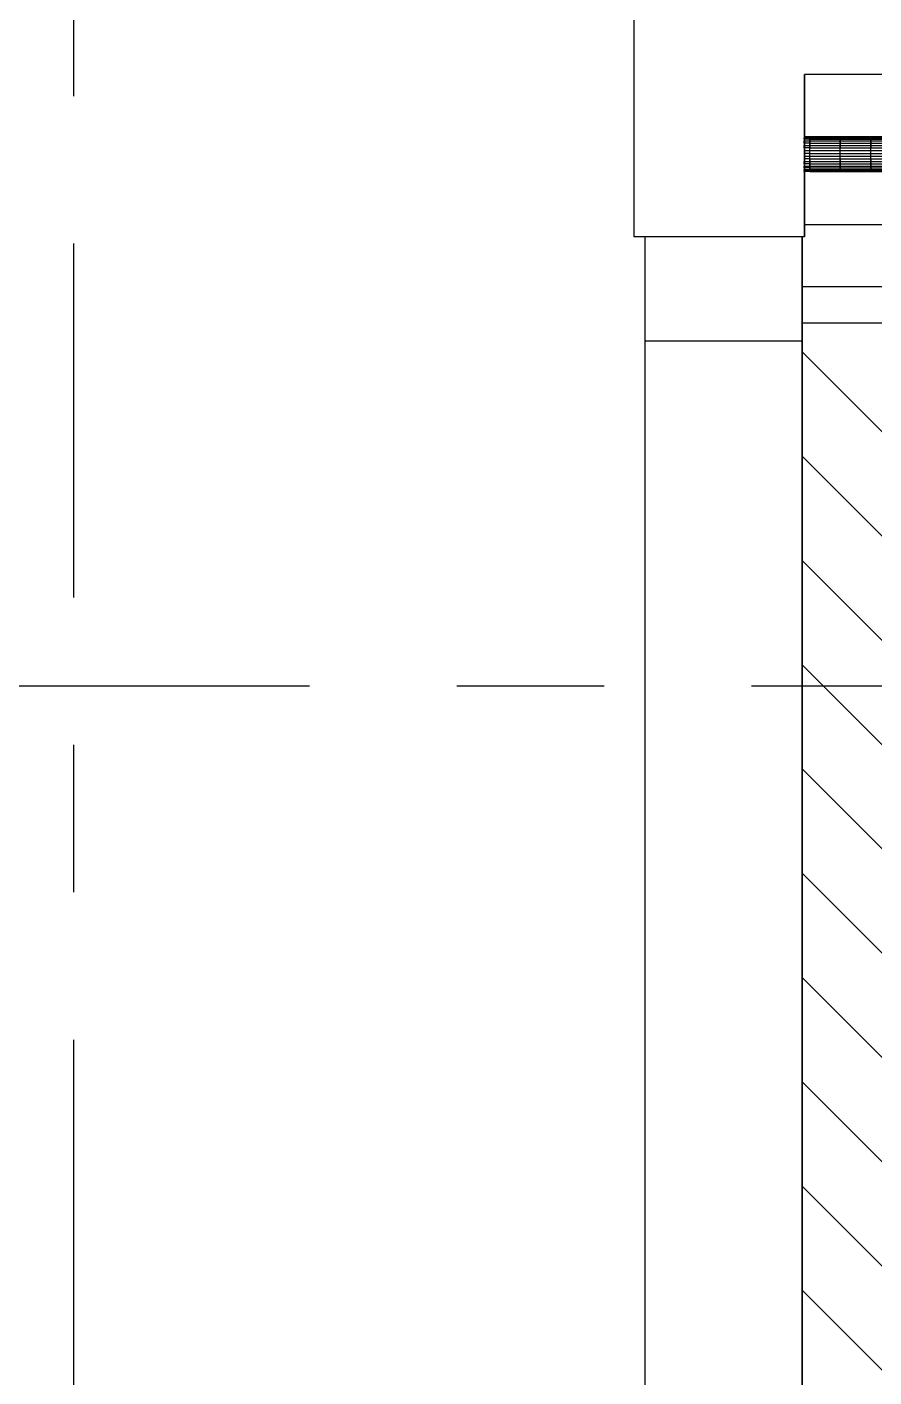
# Model space of a CAD drawing. Header units: metres. Extents: x 4 to 1339, y -252 to 72.
# Drawn here: x 478.66 to 479.234, y -90.77 to -89.854 of the extents above; entities that cross this region are included whole.
import ezdxf

# ---------------------------------------------------------------- set-up
doc = ezdxf.new("R2010")
doc.units = ezdxf.units.M
doc.header["$LTSCALE"] = 0.01
doc.header["$MEASUREMENT"] = 0
doc.linetypes.add('ACAD_ISO08W100', pattern=[36, 24, -3, 6, -3])
doc.layers.add('Dimension', color=253, linetype='ACAD_ISO08W100', transparency=0.5)
doc.layers.add('Furniture', color=130, linetype='Continuous')

msp = doc.modelspace()

# ---------------------------------------------------------------- linework, layer by layer
at = {"layer": 'Dimension'}
for p, q in [((478.69122, -87.30124), (478.69122, -107.40124)), ((468.89122, -90.30124), (485.99122, -90.30124))]:
    msp.add_line(p, q, dxfattribs=at)
at = {"layer": 'Furniture'}
for p, q in [((479.07122, -89.52049), (479.07122, -89.99676)), ((479.78707, -89.88672), (479.18709, -89.88672)), ((479.18709, -89.88672), (479.18709, -89.99676)), ((479.18709, -89.99676), (479.18709, -89.88672)), ((479.19066, -89.92886), (479.1869, -89.92886)), ((479.19066, -89.92886), (479.1869, -89.92886)), ((479.1869, -89.92886), (479.1869, -89.92904)), ((479.1869, -89.92904), (479.19066, -89.92904)), ((479.1869, -89.9298), (479.19066, -89.9298)), ((479.1869, -89.93055), (479.1869, -89.9298)), ((479.19066, -89.93055), (479.1869, -89.93055)), ((479.1869, -89.93168), (479.19066, -89.93168)), ((479.1869, -89.93318), (479.1869, -89.93168)), ((479.21135, -89.92886), (479.19066, -89.92886)), ((479.21135, -89.92886), (479.19066, -89.92886)), ((479.19066, -89.92904), (479.19066, -89.92886)), ((479.19066, -89.9298), (479.19066, -89.92886)), ((479.19066, -89.92886), (479.19066, -89.92904)), ((479.19066, -89.92904), (479.21135, -89.92904)), ((479.19066, -89.92904), (479.19066, -89.9298)), ((479.19066, -89.9298), (479.19066, -89.92904)), ((479.19066, -89.9298), (479.21135, -89.9298)), ((479.19066, -89.9298), (479.19066, -89.93055)), ((479.19066, -89.93055), (479.19066, -89.9298)), ((479.19066, -89.93055), (479.21135, -89.93055)), ((479.19066, -89.93168), (479.19066, -89.93055)), ((479.19066, -89.93055), (479.19066, -89.93168)), ((479.19066, -89.93168), (479.19066, -89.93055)), ((479.19066, -89.93168), (479.21135, -89.93168)), ((479.19066, -89.93168), (479.19066, -89.93318)), ((479.19066, -89.93318), (479.19066, -89.93168)), ((479.23204, -89.92886), (479.21135, -89.92886)), ((479.23204, -89.92886), (479.21135, -89.92886)), ((479.21135, -89.92904), (479.21135, -89.92886)), ((479.21135, -89.9298), (479.21135, -89.92886)), ((479.21135, -89.92886), (479.21135, -89.92904)), ((479.21135, -89.92904), (479.23204, -89.92904)), ((479.21135, -89.92904), (479.21135, -89.9298)), ((479.21135, -89.9298), (479.21135, -89.92904)), ((479.21135, -89.9298), (479.23204, -89.9298)), ((479.21135, -89.9298), (479.21135, -89.93055)), ((479.21135, -89.93055), (479.21135, -89.9298)), ((479.21135, -89.93055), (479.23204, -89.93055)), ((479.21135, -89.93055), (479.21135, -89.93168)), ((479.21135, -89.93168), (479.21135, -89.93055)), ((479.21135, -89.93168), (479.23204, -89.93168)), ((479.21135, -89.93168), (479.21135, -89.93318)), ((479.21135, -89.93318), (479.21135, -89.93168)), ((479.25273, -89.92886), (479.23204, -89.92886)), ((479.25273, -89.92886), (479.23204, -89.92886)), ((479.23204, -89.92904), (479.23204, -89.92886)), ((479.23204, -89.9298), (479.23204, -89.92886)), ((479.23204, -89.92886), (479.23204, -89.92904)), ((479.23204, -89.92904), (479.25273, -89.92904)), ((479.23204, -89.92904), (479.23204, -89.9298)), ((479.23204, -89.9298), (479.23204, -89.92904)), ((479.23204, -89.9298), (479.25273, -89.9298)), ((479.23204, -89.9298), (479.23204, -89.93055)), ((479.23204, -89.93055), (479.23204, -89.9298)), ((479.23204, -89.93055), (479.25273, -89.93055)), ((479.23204, -89.93055), (479.23204, -89.93168)), ((479.23204, -89.93168), (479.23204, -89.93055)), ((479.23204, -89.93168), (479.25273, -89.93168)), ((479.23204, -89.93168), (479.23204, -89.93318)), ((479.23204, -89.93318), (479.23204, -89.93168)), ((479.19066, -89.93318), (479.1869, -89.93318)), ((479.1869, -89.93469), (479.19066, -89.93469)), ((479.1869, -89.93638), (479.1869, -89.93469)), ((479.19066, -89.93638), (479.1869, -89.93638)), ((479.1869, -89.93826), (479.19066, -89.93826)), ((479.19066, -89.94014), (479.1869, -89.94014)), ((479.19066, -89.93318), (479.21135, -89.93318)), ((479.19066, -89.93469), (479.19066, -89.93318)), ((479.19066, -89.93318), (479.19066, -89.93469)), ((479.19066, -89.93469), (479.19066, -89.93318)), ((479.19066, -89.93469), (479.21135, -89.93469)), ((479.19066, -89.93469), (479.19066, -89.93638)), ((479.19066, -89.93638), (479.19066, -89.93469)), ((479.19066, -89.93638), (479.21135, -89.93638)), ((479.19066, -89.93826), (479.19066, -89.93638)), ((479.19066, -89.93826), (479.21135, -89.93826)), ((479.19066, -89.94014), (479.19066, -89.93826)), ((479.19066, -89.94014), (479.21135, -89.94014)), ((479.19066, -89.94202), (479.19066, -89.94014)), ((479.21135, -89.93318), (479.23204, -89.93318)), ((479.21135, -89.93318), (479.21135, -89.93469)), ((479.21135, -89.93469), (479.21135, -89.93318)), ((479.21135, -89.93469), (479.23204, -89.93469)), ((479.21135, -89.93469), (479.21135, -89.93638)), ((479.21135, -89.93638), (479.21135, -89.93469)), ((479.21135, -89.93638), (479.23204, -89.93638)), ((479.21135, -89.93826), (479.21135, -89.93638)), ((479.21135, -89.93826), (479.23204, -89.93826)), ((479.21135, -89.94014), (479.21135, -89.93826)), ((479.21135, -89.94014), (479.23204, -89.94014)), ((479.21135, -89.94202), (479.21135, -89.94014)), ((479.23204, -89.93318), (479.25273, -89.93318)), ((479.23204, -89.93318), (479.23204, -89.93469)), ((479.23204, -89.93469), (479.23204, -89.93318)), ((479.23204, -89.93469), (479.25273, -89.93469)), ((479.23204, -89.93469), (479.23204, -89.93638)), ((479.23204, -89.93638), (479.23204, -89.93469)), ((479.23204, -89.93638), (479.25273, -89.93638)), ((479.23204, -89.93826), (479.23204, -89.93638)), ((479.23204, -89.93826), (479.25273, -89.93826)), ((479.23204, -89.94014), (479.23204, -89.93826)), ((479.23204, -89.94014), (479.25273, -89.94014)), ((479.23204, -89.94202), (479.23204, -89.94014)), ((479.1869, -89.94202), (479.19066, -89.94202)), ((479.19066, -89.9439), (479.1869, -89.9439)), ((479.1869, -89.9456), (479.19066, -89.9456)), ((479.1869, -89.94729), (479.1869, -89.9456)), ((479.19066, -89.94729), (479.1869, -89.94729)), ((479.1869, -89.94879), (479.19066, -89.94879)), ((479.1869, -89.94992), (479.1869, -89.94879)), ((479.19066, -89.94992), (479.1869, -89.94992)), ((479.19066, -89.94202), (479.21135, -89.94202)), ((479.19066, -89.9439), (479.19066, -89.94202)), ((479.19066, -89.9439), (479.21135, -89.9439)), ((479.19066, -89.9456), (479.19066, -89.9439)), ((479.19066, -89.9439), (479.19066, -89.9456)), ((479.19066, -89.9456), (479.19066, -89.9439)), ((479.19066, -89.9456), (479.21135, -89.9456)), ((479.19066, -89.9456), (479.19066, -89.94729)), ((479.19066, -89.94729), (479.19066, -89.9456)), ((479.19066, -89.94729), (479.21135, -89.94729)), ((479.19066, -89.94879), (479.19066, -89.94729)), ((479.19066, -89.94729), (479.19066, -89.94879)), ((479.19066, -89.94879), (479.19066, -89.94729)), ((479.19066, -89.94879), (479.21135, -89.94879)), ((479.19066, -89.94879), (479.19066, -89.94992)), ((479.19066, -89.94992), (479.19066, -89.94879)), ((479.19066, -89.94992), (479.21135, -89.94992)), ((479.19066, -89.95105), (479.19066, -89.94992)), ((479.19066, -89.94992), (479.19066, -89.95105)), ((479.19066, -89.95105), (479.19066, -89.94992)), ((479.21135, -89.94202), (479.23204, -89.94202)), ((479.21135, -89.9439), (479.21135, -89.94202)), ((479.21135, -89.9439), (479.23204, -89.9439)), ((479.21135, -89.9439), (479.21135, -89.9456)), ((479.21135, -89.9456), (479.21135, -89.9439)), ((479.21135, -89.9456), (479.23204, -89.9456)), ((479.21135, -89.9456), (479.21135, -89.94729)), ((479.21135, -89.94729), (479.21135, -89.9456)), ((479.21135, -89.94729), (479.23204, -89.94729)), ((479.21135, -89.94729), (479.21135, -89.94879)), ((479.21135, -89.94879), (479.21135, -89.94729)), ((479.21135, -89.94879), (479.23204, -89.94879)), ((479.21135, -89.94879), (479.21135, -89.94992)), ((479.21135, -89.94992), (479.21135, -89.94879)), ((479.21135, -89.94992), (479.23204, -89.94992)), ((479.21135, -89.94992), (479.21135, -89.95105)), ((479.21135, -89.95105), (479.21135, -89.94992)), ((479.23204, -89.94202), (479.25273, -89.94202)), ((479.23204, -89.9439), (479.23204, -89.94202)), ((479.23204, -89.9439), (479.25273, -89.9439)), ((479.23204, -89.9439), (479.23204, -89.9456)), ((479.23204, -89.9456), (479.23204, -89.9439)), ((479.23204, -89.9456), (479.25273, -89.9456)), ((479.23204, -89.9456), (479.23204, -89.94729)), ((479.23204, -89.94729), (479.23204, -89.9456)), ((479.23204, -89.94729), (479.25273, -89.94729)), ((479.23204, -89.94729), (479.23204, -89.94879)), ((479.23204, -89.94879), (479.23204, -89.94729)), ((479.23204, -89.94879), (479.25273, -89.94879)), ((479.23204, -89.94879), (479.23204, -89.94992)), ((479.23204, -89.94992), (479.23204, -89.94879)), ((479.23204, -89.94992), (479.25273, -89.94992)), ((479.23204, -89.94992), (479.23204, -89.95105)), ((479.23204, -89.95105), (479.23204, -89.94992)), ((479.1869, -89.95105), (479.19066, -89.95105)), ((479.1869, -89.9518), (479.1869, -89.95105)), ((479.19066, -89.9518), (479.1869, -89.9518)), ((479.1869, -89.95218), (479.19066, -89.95218)), ((479.1869, -89.95237), (479.1869, -89.95218)), ((479.19066, -89.95237), (479.1869, -89.95237)), ((479.19066, -89.95105), (479.21135, -89.95105)), ((479.19066, -89.95105), (479.19066, -89.9518)), ((479.19066, -89.9518), (479.19066, -89.95105)), ((479.19066, -89.9518), (479.21135, -89.9518)), ((479.19066, -89.95218), (479.19066, -89.9518)), ((479.19066, -89.9518), (479.19066, -89.95218)), ((479.19066, -89.95218), (479.19066, -89.9518)), ((479.19066, -89.95218), (479.21135, -89.95218)), ((479.19066, -89.95218), (479.19066, -89.95237)), ((479.19066, -89.95237), (479.21135, -89.95237)), ((479.21135, -89.95105), (479.23204, -89.95105)), ((479.21135, -89.95105), (479.21135, -89.9518)), ((479.21135, -89.9518), (479.21135, -89.95105)), ((479.21135, -89.9518), (479.23204, -89.9518)), ((479.21135, -89.9518), (479.21135, -89.95218)), ((479.21135, -89.95218), (479.21135, -89.9518)), ((479.21135, -89.95218), (479.23204, -89.95218)), ((479.21135, -89.95218), (479.21135, -89.95237)), ((479.21135, -89.95237), (479.23204, -89.95237)), ((479.23204, -89.95105), (479.25273, -89.95105)), ((479.23204, -89.95105), (479.23204, -89.9518)), ((479.23204, -89.9518), (479.23204, -89.95105)), ((479.23204, -89.9518), (479.25273, -89.9518)), ((479.23204, -89.9518), (479.23204, -89.95218)), ((479.23204, -89.95218), (479.23204, -89.9518)), ((479.23204, -89.95218), (479.25273, -89.95218)), ((479.23204, -89.95218), (479.23204, -89.95237)), ((479.23204, -89.95237), (479.25273, -89.95237)), ((479.78688, -89.98848), (479.18709, -89.98848)), ((479.18709, -89.99676), (479.07122, -89.99676)), ((479.07893, -90.06749), (479.07893, -89.99676)), ((479.07893, -90.06749), (479.07893, -89.99676)), ((479.18539, -89.99657), (479.18539, -90.06749)), ((479.18539, -90.06749), (479.18539, -89.99657)), ((479.1852, -90.03043), (479.79798, -90.03043)), ((479.1852, -90.05507), (479.79798, -90.05507)), ((479.07893, -91.46596), (479.07893, -90.06749)), ((479.07893, -91.46596), (479.07893, -90.06749)), ((479.18539, -90.06749), (479.07893, -90.06749)), ((479.18539, -90.06749), (479.18539, -91.46596)), ((479.18539, -91.46596), (479.18539, -90.06749)), ((479.18539, -90.07474), (479.79798, -90.68733)), ((479.18539, -90.14545), (479.79798, -90.75804)), ((479.18539, -90.21616), (479.79798, -90.82875)), ((479.18539, -90.28687), (479.79798, -90.89946)), ((479.18539, -90.35758), (479.79798, -90.97017)), ((479.18539, -90.42829), (479.79798, -91.04088)), ((479.18539, -90.499), (479.79798, -91.11159)), ((479.18539, -90.56971), (479.79798, -91.1823)), ((479.18539, -90.64043), (479.79798, -91.25301)), ((479.18539, -90.71114), (479.79798, -91.32372))]:
    msp.add_line(p, q, dxfattribs=at)

doc.saveas('drawing.dxf')
